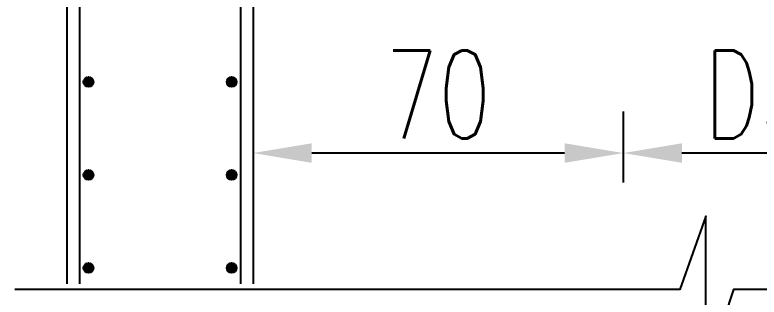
# Model space of a CAD drawing. Extents: x 5781 to 12795, y 1434 to 2653.
# Drawn here: x 8757.21 to 8782.58, y 2035.04 to 2044.67 of the extents above; entities that cross this region are included whole.
import ezdxf

# ---------------------------------------------------------------- set-up
doc = ezdxf.new("R2010")
doc.units = 0
doc.header["$LTSCALE"] = 5
doc.header["$PDMODE"] = 32
doc.header["$PDSIZE"] = 0.3
doc.layers.get('0').update_dxf_attribs({"linetype": 'CONTINUOUS'})
doc.layers.get('Defpoints').update_dxf_attribs({"linetype": 'CONTINUOUS'})
doc.layers.add('尺寸标注', color=4, linetype='CONTINUOUS')
doc.styles.get("Standard").update_dxf_attribs({"font": 'simplex1.shx', "width": 0.7, "bigfont": 'hztxt.shx'})
doc.dimstyles.new('比例1：25', dxfattribs={"dimtxt": 3, "dimasz": 2, "dimexe": 1, "dimexo": 1, "dimgap": 0.5, "dimtad": 1, "dimlfac": 2.5, "dimzin": 13, "dimdsep": 46, "dimtxsty": 'Standard', "dimcen": -0.09, "dimclrd": 256, "dimclre": 256, "dimclrt": 7, "dimaunit": 1, "dimadec": 0, "dimazin": 0, "dimtfac": 0.0005, "dimtix": 1, "dimtmove": 2, "dimatfit": 3, "dimfxl": 0, "dimtolj": 1, "dimtzin": 13, "dimarcsym": 0})

# ---------------------------------------------------------------- blocks, each defined once
blk = doc.blocks.new('*D1102')
at = {"layer": 'Defpoints', "color": 0, "ltscale": 0.5}
for p in [(8765.328, 2042.37), (8777.949, 2042.37), (8765.328, 2039.956)]:
    blk.add_point(p, dxfattribs=at)
at = {"layer": '尺寸标注', "lineweight": -2, "ltscale": 0.5}
for p, q in [((8765.328, 2041.37), (8765.328, 2038.956)), ((8777.949, 2041.37), (8777.949, 2038.956)), ((8775.949, 2039.956), (8767.328, 2039.956))]:
    blk.add_line(p, q, dxfattribs=at)
at = {"layer": '尺寸标注', "ltscale": 0.5}
for points in [[(8767.328, 2040.289), (8767.328, 2039.622), (8765.328, 2039.956)], [(8775.949, 2040.289), (8775.949, 2039.622), (8777.949, 2039.956)]]:
    blk.add_solid(points, dxfattribs=at)
at = {"layer": '尺寸标注', "color": 7, "ltscale": 0.5, "insert": (8771.639, 2041.956), "char_height": 3, "attachment_point": 5}
blk.add_mtext('\\A1;70', dxfattribs=at)
blk = doc.blocks.new('*D1103')
at = {"layer": 'Defpoints', "color": 0, "ltscale": 0.5}
for p in [(8777.949, 2042.37), (8788.962, 2042.37), (8777.949, 2039.956)]:
    blk.add_point(p, dxfattribs=at)
at = {"layer": '尺寸标注', "lineweight": -2, "ltscale": 0.5}
for p, q in [((8777.949, 2041.37), (8777.949, 2038.956)), ((8788.962, 2041.37), (8788.962, 2038.956)), ((8786.962, 2039.956), (8779.949, 2039.956))]:
    blk.add_line(p, q, dxfattribs=at)
at = {"layer": '尺寸标注', "ltscale": 0.5}
for points in [[(8779.949, 2040.289), (8779.949, 2039.622), (8777.949, 2039.956)], [(8786.962, 2040.289), (8786.962, 2039.622), (8788.962, 2039.956)]]:
    blk.add_solid(points, dxfattribs=at)
at = {"layer": '尺寸标注', "color": 7, "ltscale": 0.5, "insert": (8783.456, 2041.956), "char_height": 3, "attachment_point": 5}
blk.add_mtext('\\A1;D50', dxfattribs=at)

msp = doc.modelspace()

# ---------------------------------------------------------------- hatches: boundary and pattern name
h = msp.add_hatch()
h.set_pattern_fill('BRICK', color=3, scale=0.451007, angle=-90, style=0)
h.set_pattern_definition([(90, (10121.80913, -3969.35875), (-0.1127516779, 2e-17), []), (180, (10121.80913, -3969.35875), (-6e-17, -0.225503356), [0.112751678, -0.112751678]), (180, (10121.80913, -3969.246), (-6e-17, -0.225503356), [-0.112751678, 0.112751678])])
h.paths.add_polyline_path([(8759.5524, 2042.3803, 1.0000006), (8759.8861, 2042.3803, 1.0000006)])
h = msp.add_hatch()
h.set_pattern_fill('EARTH', color=3, scale=0.112752, angle=-90, style=0)
h.set_pattern_definition([(90, (9100.153778, 534.915692), (-0.02818791946, 0.02818791946), [0.0281879195, -0.0281879195]), (90, (9100.143208, 534.915692), (-0.02818791946, 0.02818791946), [0.0281879195, -0.0281879195]), (90, (9100.132637, 534.915692), (-0.02818791946, 0.02818791946), [0.0281879195, -0.0281879195]), (180, (9100.129114, 534.919216), (-0.02818791946, -0.02818791946), [0.0281879195, -0.0281879195]), (180, (9100.129114, 534.929786), (-0.02818791946, -0.02818791946), [0.0281879195, -0.0281879195]), (180, (9100.129114, 534.940357), (-0.02818791946, -0.02818791946), [0.0281879195, -0.0281879195])])
h.paths.add_polyline_path([(8759.5896, 2042.4853), (8759.5896, 2042.3617), (8759.8851, 2042.3617, 0.4474167), (8759.7193, 2042.5472, 0.2262272)])
h.paths.add_polyline_path([(8759.5896, 2042.3617), (8759.5896, 2042.2753, 0.2262272), (8759.7193, 2042.2134, 0.3817721), (8759.8851, 2042.3617)])
h = msp.add_hatch()
h.set_pattern_fill('BRICK', color=3, scale=0.451007, angle=-90, style=0)
h.set_pattern_definition([(90, (10126.68955, -3969.35875), (-0.1127516779, 2e-17), []), (180, (10126.68955, -3969.35875), (-6e-17, -0.225503356), [0.112751678, -0.112751678]), (180, (10126.68955, -3969.246), (-6e-17, -0.225503356), [-0.112751678, 0.112751678])])
h.paths.add_polyline_path([(8764.4328, 2042.3803, 1.0000006), (8764.7665, 2042.3803, 1.0000006)])
h = msp.add_hatch()
h.set_pattern_fill('EARTH', color=3, scale=0.112752, angle=-90, style=0)
h.set_pattern_definition([(90, (9105.034196, 534.915692), (-0.02818791946, 0.02818791946), [0.0281879195, -0.0281879195]), (90, (9105.023625, 534.915692), (-0.02818791946, 0.02818791946), [0.0281879195, -0.0281879195]), (90, (9105.013055, 534.915692), (-0.02818791946, 0.02818791946), [0.0281879195, -0.0281879195]), (180, (9105.009532, 534.919216), (-0.02818791946, -0.02818791946), [0.0281879195, -0.0281879195]), (180, (9105.009532, 534.929786), (-0.02818791946, -0.02818791946), [0.0281879195, -0.0281879195]), (180, (9105.009532, 534.940357), (-0.02818791946, -0.02818791946), [0.0281879195, -0.0281879195])])
h.paths.add_polyline_path([(8764.47, 2042.4853), (8764.47, 2042.3617), (8764.7655, 2042.3617, 0.4474167), (8764.5997, 2042.5472, 0.2262272)])
h.paths.add_polyline_path([(8764.47, 2042.3617), (8764.47, 2042.2753, 0.2262272), (8764.5997, 2042.2134, 0.3817721), (8764.7655, 2042.3617)])
h = msp.add_hatch()
h.set_pattern_fill('BRICK', color=3, scale=0.451007, angle=-90, style=0)
h.set_pattern_definition([(90, (10121.80913, -3972.5299), (-0.1127516779, 2e-17), []), (180, (10121.80913, -3972.5299), (-6e-17, -0.225503356), [0.112751678, -0.112751678]), (180, (10121.80913, -3972.41714), (-6e-17, -0.225503356), [-0.112751678, 0.112751678])])
h.paths.add_polyline_path([(8759.5524, 2039.2092, 1.0000006), (8759.8861, 2039.2092, 1.0000006)])
h = msp.add_hatch()
h.set_pattern_fill('EARTH', color=3, scale=0.112752, angle=-90, style=0)
h.set_pattern_definition([(90, (9100.153778, 531.744551), (-0.02818791946, 0.02818791946), [0.0281879195, -0.0281879195]), (90, (9100.143208, 531.744551), (-0.02818791946, 0.02818791946), [0.0281879195, -0.0281879195]), (90, (9100.132637, 531.744551), (-0.02818791946, 0.02818791946), [0.0281879195, -0.0281879195]), (180, (9100.129114, 531.748075), (-0.02818791946, -0.02818791946), [0.0281879195, -0.0281879195]), (180, (9100.129114, 531.758645), (-0.02818791946, -0.02818791946), [0.0281879195, -0.0281879195]), (180, (9100.129114, 531.769216), (-0.02818791946, -0.02818791946), [0.0281879195, -0.0281879195])])
h.paths.add_polyline_path([(8759.5896, 2039.3142), (8759.5896, 2039.1905), (8759.8851, 2039.1905, 0.4474167), (8759.7193, 2039.376, 0.2262272)])
h.paths.add_polyline_path([(8759.5896, 2039.1905), (8759.5896, 2039.1041, 0.2262272), (8759.7193, 2039.0423, 0.3817721), (8759.8851, 2039.1905)])
h = msp.add_hatch()
h.set_pattern_fill('BRICK', color=3, scale=0.451007, angle=-90, style=0)
h.set_pattern_definition([(90, (10126.68955, -3972.5299), (-0.1127516779, 2e-17), []), (180, (10126.68955, -3972.5299), (-6e-17, -0.225503356), [0.112751678, -0.112751678]), (180, (10126.68955, -3972.41714), (-6e-17, -0.225503356), [-0.112751678, 0.112751678])])
h.paths.add_polyline_path([(8764.4328, 2039.2092, 1.0000006), (8764.7665, 2039.2092, 1.0000006)])
h = msp.add_hatch()
h.set_pattern_fill('EARTH', color=3, scale=0.112752, angle=-90, style=0)
h.set_pattern_definition([(90, (9105.034196, 531.744551), (-0.02818791946, 0.02818791946), [0.0281879195, -0.0281879195]), (90, (9105.023625, 531.744551), (-0.02818791946, 0.02818791946), [0.0281879195, -0.0281879195]), (90, (9105.013055, 531.744551), (-0.02818791946, 0.02818791946), [0.0281879195, -0.0281879195]), (180, (9105.009532, 531.748075), (-0.02818791946, -0.02818791946), [0.0281879195, -0.0281879195]), (180, (9105.009532, 531.758645), (-0.02818791946, -0.02818791946), [0.0281879195, -0.0281879195]), (180, (9105.009532, 531.769216), (-0.02818791946, -0.02818791946), [0.0281879195, -0.0281879195])])
h.paths.add_polyline_path([(8764.47, 2039.3142), (8764.47, 2039.1905), (8764.7655, 2039.1905, 0.4474167), (8764.5997, 2039.376, 0.2262272)])
h.paths.add_polyline_path([(8764.47, 2039.1905), (8764.47, 2039.1041, 0.2262272), (8764.5997, 2039.0423, 0.3817721), (8764.7655, 2039.1905)])
h = msp.add_hatch()
h.set_pattern_fill('BRICK', color=3, scale=0.451007, angle=-90, style=0)
h.set_pattern_definition([(90, (10121.80913, -3975.70104), (-0.1127516779, 2e-17), []), (180, (10121.80913, -3975.70104), (-6e-17, -0.225503356), [0.112751678, -0.112751678]), (180, (10121.80913, -3975.58828), (-6e-17, -0.225503356), [-0.112751678, 0.112751678])])
h.paths.add_polyline_path([(8759.5524, 2036.038, 1.0000006), (8759.8861, 2036.038, 1.0000006)])
h = msp.add_hatch()
h.set_pattern_fill('EARTH', color=3, scale=0.112752, angle=-90, style=0)
h.set_pattern_definition([(90, (9100.153778, 528.57341), (-0.02818791946, 0.02818791946), [0.0281879195, -0.0281879195]), (90, (9100.143208, 528.57341), (-0.02818791946, 0.02818791946), [0.0281879195, -0.0281879195]), (90, (9100.132637, 528.57341), (-0.02818791946, 0.02818791946), [0.0281879195, -0.0281879195]), (180, (9100.129114, 528.576934), (-0.02818791946, -0.02818791946), [0.0281879195, -0.0281879195]), (180, (9100.129114, 528.587504), (-0.02818791946, -0.02818791946), [0.0281879195, -0.0281879195]), (180, (9100.129114, 528.598075), (-0.02818791946, -0.02818791946), [0.0281879195, -0.0281879195])])
h.paths.add_polyline_path([(8759.5896, 2036.1431), (8759.5896, 2036.0194), (8759.8851, 2036.0194, 0.4474167), (8759.7193, 2036.2049, 0.2262272)])
h.paths.add_polyline_path([(8759.5896, 2036.0194), (8759.5896, 2035.933, 0.2262272), (8759.7193, 2035.8712, 0.3817721), (8759.8851, 2036.0194)])
h = msp.add_hatch()
h.set_pattern_fill('BRICK', color=3, scale=0.451007, angle=-90, style=0)
h.set_pattern_definition([(90, (10126.68955, -3975.70104), (-0.1127516779, 2e-17), []), (180, (10126.68955, -3975.70104), (-6e-17, -0.225503356), [0.112751678, -0.112751678]), (180, (10126.68955, -3975.58828), (-6e-17, -0.225503356), [-0.112751678, 0.112751678])])
h.paths.add_polyline_path([(8764.4328, 2036.038, 1.0000006), (8764.7665, 2036.038, 1.0000006)])
h = msp.add_hatch()
h.set_pattern_fill('EARTH', color=3, scale=0.112752, angle=-90, style=0)
h.set_pattern_definition([(90, (9105.034196, 528.57341), (-0.02818791946, 0.02818791946), [0.0281879195, -0.0281879195]), (90, (9105.023625, 528.57341), (-0.02818791946, 0.02818791946), [0.0281879195, -0.0281879195]), (90, (9105.013055, 528.57341), (-0.02818791946, 0.02818791946), [0.0281879195, -0.0281879195]), (180, (9105.009532, 528.576934), (-0.02818791946, -0.02818791946), [0.0281879195, -0.0281879195]), (180, (9105.009532, 528.587504), (-0.02818791946, -0.02818791946), [0.0281879195, -0.0281879195]), (180, (9105.009532, 528.598075), (-0.02818791946, -0.02818791946), [0.0281879195, -0.0281879195])])
h.paths.add_polyline_path([(8764.47, 2036.1431), (8764.47, 2036.0194), (8764.7655, 2036.0194, 0.4474167), (8764.5997, 2036.2049, 0.2262272)])
h.paths.add_polyline_path([(8764.47, 2036.0194), (8764.47, 2035.933, 0.2262272), (8764.5997, 2035.8712, 0.3817721), (8764.7655, 2036.0194)])

# ---------------------------------------------------------------- linework, layer by layer
at = {"color": 1}
for p, q in [((8759.4087, 2058.2451), (8759.4087, 2035.4981)), ((8764.9053, 2058.2451), (8764.9053, 2035.4981))]:
    msp.add_line(p, q, dxfattribs=at)
at = {"color": 3}
for centre in [(8759.7193, 2042.3803), (8764.5997, 2042.3803), (8759.7193, 2039.2092), (8764.5997, 2039.2092), (8759.7193, 2036.038), (8764.5997, 2036.038)]:
    msp.add_circle(centre, 0.1669, dxfattribs=at)
at = {"layer": '尺寸标注', "color": 0}
for p, q in [((8758.9859, 2058.6679), (8758.9859, 2035.4981)), ((8765.3281, 2044.9263), (8765.3281, 2035.4981))]:
    msp.add_line(p, q, dxfattribs=at)
msp.add_lwpolyline([(8808.9446, 2035.2998), (8781.7063, 2035.2998), (8780.7597, 2032.4332), (8780.7597, 2037.8005), (8779.8755, 2035.2998), (8757.2109, 2035.2998)], dxfattribs=at)

# ---------------------------------------------------------------- dimensions: what is measured, and where the dimension line sits
at = {"layer": '尺寸标注', "ltscale": 0.5}
for p1, p2, text, picture, middle in [((8777.9493, 2042.3701), (8765.3281, 2042.3701), '70', '*D1102', (8771.6387, 2041.9556)), ((8788.9618, 2042.3701), (8777.9493, 2042.3701), 'D50', '*D1103', (8783.4555, 2041.9556))]:
    dim = msp.add_aligned_dim(p1=p1, p2=p2, distance=2.4145, text=text, dimstyle='比例1：25', dxfattribs=at)
    dim.commit()
    dim.dimension.update_dxf_attribs({"geometry": picture, "text_midpoint": middle})

doc.saveas('drawing.dxf')
